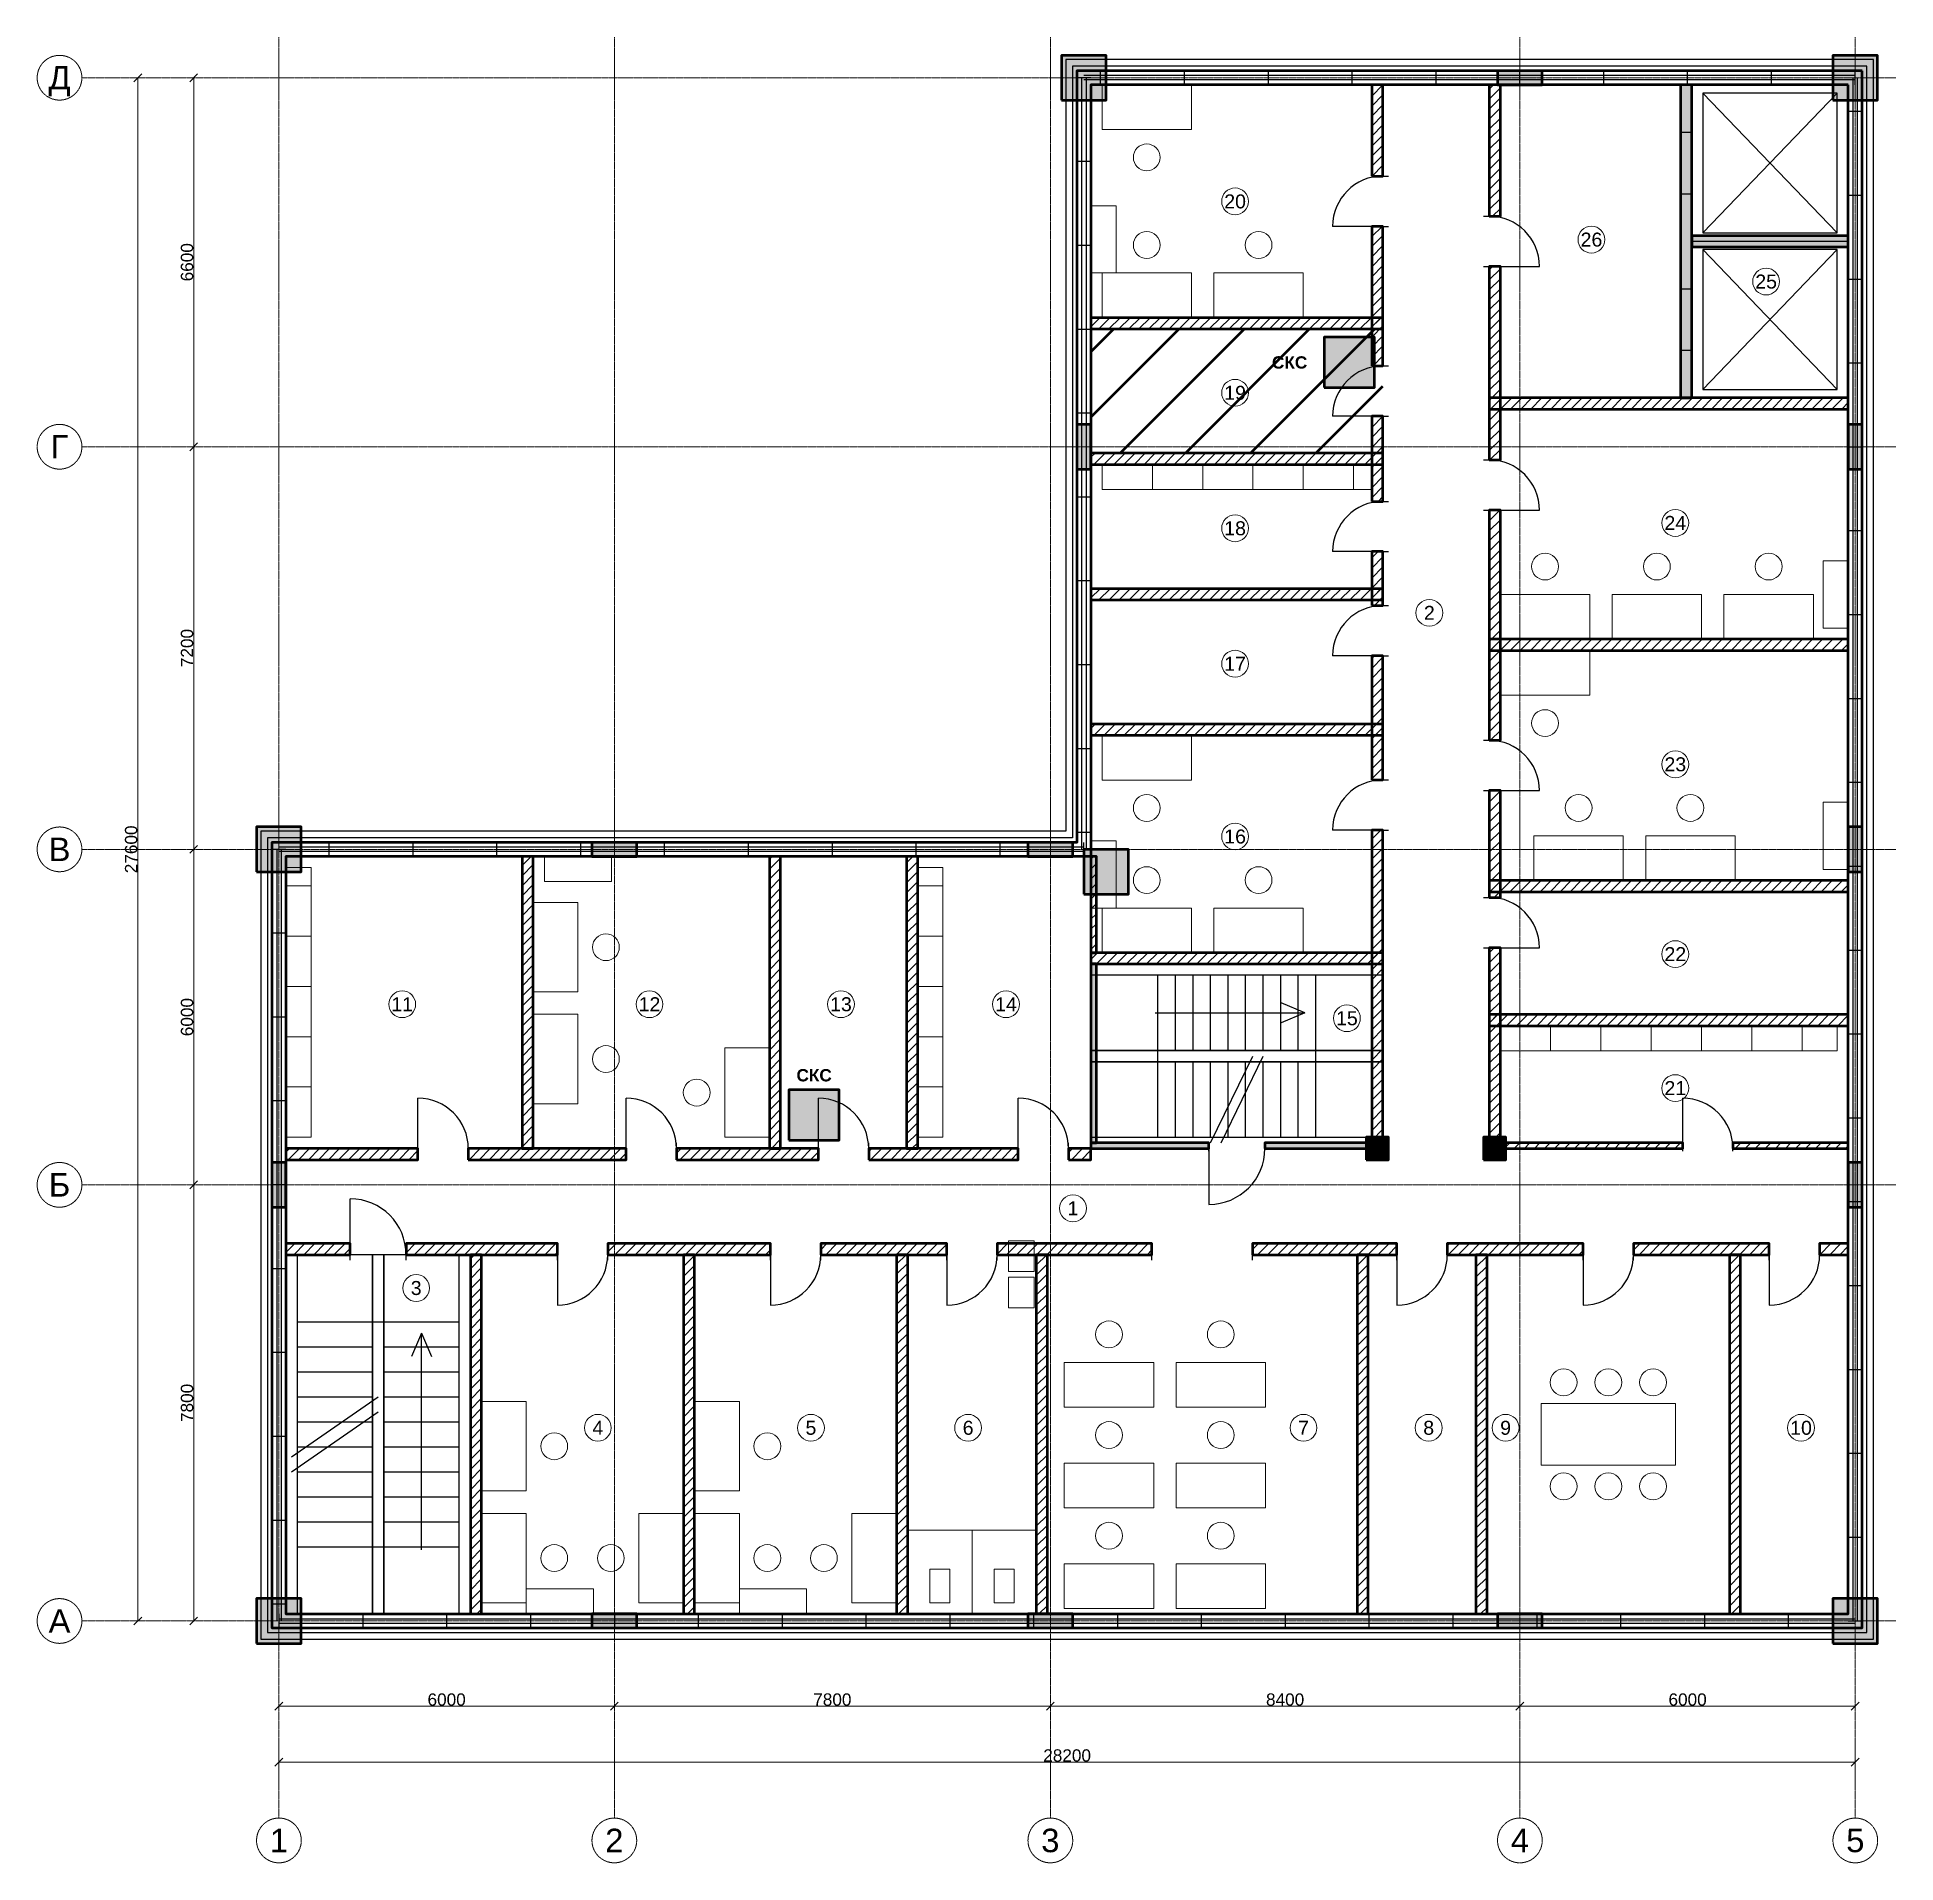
# Model space of a CAD drawing. Header units: millimetres. Extents: x -4325 to 28925, y -4325 to 28325.
import ezdxf
from ezdxf.enums import TextEntityAlignment as Align

# ---------------------------------------------------------------- set-up
doc = ezdxf.new("R2010")
doc.units = ezdxf.units.MM
doc.linetypes.add('CENTER2', pattern=[2.541, 1.587, -0.318, 0.318, -0.318])
for name, color, linetype, lineweight in [('A-ANNO-ROOM', 7, 'CONTINUOUS', 18), ('A-DIMS', 8, 'CONTINUOUS', 13), ('A-DOOR', 3, 'CONTINUOUS', 25), ('A-ELEV', 7, 'CONTINUOUS', 25), ('A-FACADE-PANEL', 8, 'CONTINUOUS', 25), ('A-FURN', 8, 'CONTINUOUS', 18), ('A-GLAZ-RIBBON', 5, 'CONTINUOUS', 25), ('A-GRID', 8, 'CENTER2', 13), ('A-HATCH', 9, 'CONTINUOUS', 9), ('A-OUTLINE', 7, 'CONTINUOUS', 50), ('A-SANI', 8, 'CONTINUOUS', 18), ('A-STAIR', 7, 'CONTINUOUS', 25), ('A-WALL-BLOCK', 9, 'CONTINUOUS', 50), ('A-WALL-RC', 7, 'CONTINUOUS', 50), ('E-SCS-RISER', 1, 'CONTINUOUS', 50), ('E-SERVER-ROOM', 1, 'CONTINUOUS', 50)]:
    doc.layers.add(name, color=color, linetype=linetype, lineweight=lineweight)
doc.styles.add('Arial-Bold', font='arialbd.ttf')
doc.styles.get("Standard").update_dxf_attribs({"font": 'arial.ttf'})

msp = doc.modelspace()

# ---------------------------------------------------------------- hatches: boundary and pattern name
at = {"layer": 'A-HATCH'}
h = msp.add_hatch(dxfattribs=at)
h.set_pattern_fill('ANSI31', scale=40)
h.paths.add_polyline_path([(19550, 25842), (19750, 25842), (19750, 27475), (19750, 27475), (19550, 27475), (19550, 27475)])
h = msp.add_hatch(dxfattribs=at)
h.set_pattern_fill('ANSI31', scale=40)
h.paths.add_polyline_path([(21650, 25125), (21850, 25125), (21850, 27475), (21850, 27475), (21650, 27475), (21650, 27475)])
h = msp.add_hatch(dxfattribs=at)
h.set_pattern_fill('ANSI31', scale=40)
h.paths.add_polyline_path([(19550, 22446), (19750, 22446), (19750, 24942), (19550, 24942)])
h = msp.add_hatch(dxfattribs=at)
h.set_pattern_fill('ANSI31', scale=40)
h.paths.add_polyline_path([(21650, 20766), (21850, 20766), (21850, 24225), (21650, 24225)])
h = msp.add_hatch(dxfattribs=at)
h.set_pattern_fill('ANSI31', scale=40)
h.paths.add_polyline_path([(14525, 23108), (14525, 23108), (19750, 23108), (19750, 23308), (14525, 23308), (14525, 23308)])
h = msp.add_hatch(dxfattribs=at)
h.set_pattern_fill('ANSI31', scale=40)
h.paths.add_polyline_path([(21650, 21675), (28075, 21675), (28075, 21675), (28075, 21875), (28075, 21875), (21650, 21875)])
h = msp.add_hatch(dxfattribs=at)
h.set_pattern_fill('ANSI31', scale=40)
h.paths.add_polyline_path([(19550, 20024), (19750, 20024), (19750, 21546), (19550, 21546)])
h = msp.add_hatch(dxfattribs=at)
h.set_pattern_fill('ANSI31', scale=40)
h.paths.add_polyline_path([(14525, 20685), (14525, 20685), (19750, 20685), (19750, 20885), (14525, 20885), (14525, 20885)])
h = msp.add_hatch(dxfattribs=at)
h.set_pattern_fill('ANSI31', scale=40)
h.paths.add_polyline_path([(21650, 15750), (21850, 15750), (21850, 19866), (21650, 19866)])
h = msp.add_hatch(dxfattribs=at)
h.set_pattern_fill('ANSI31', scale=40)
h.paths.add_polyline_path([(19550, 18162), (19750, 18162), (19750, 19124), (19550, 19124)])
h = msp.add_hatch(dxfattribs=at)
h.set_pattern_fill('ANSI31', scale=40)
h.paths.add_polyline_path([(14525, 18262), (14525, 18262), (19750, 18262), (19750, 18462), (14525, 18462), (14525, 18462)])
h = msp.add_hatch(dxfattribs=at)
h.set_pattern_fill('ANSI31', scale=40)
h.paths.add_polyline_path([(21650, 17358), (28075, 17358), (28075, 17358), (28075, 17558), (28075, 17558), (21650, 17558)])
h = msp.add_hatch(dxfattribs=at)
h.set_pattern_fill('ANSI31', scale=40)
h.paths.add_polyline_path([(19550, 15045), (19750, 15045), (19750, 17262), (19550, 17262)])
h = msp.add_hatch(dxfattribs=at)
h.set_pattern_fill('ANSI31', scale=40)
h.paths.add_polyline_path([(14525, 15840), (14525, 15840), (19750, 15840), (19750, 16040), (14525, 16040), (14525, 16040)])
h = msp.add_hatch(dxfattribs=at)
h.set_pattern_fill('ANSI31', scale=40)
h.paths.add_polyline_path([(21650, 12941), (21850, 12941), (21850, 14850), (21650, 14850)])
h = msp.add_hatch(dxfattribs=at)
h.set_pattern_fill('ANSI31', scale=40)
h.paths.add_polyline_path([(19550, 8450), (19750, 8450), (19750, 14145), (19550, 14145)])
h = msp.add_hatch(dxfattribs=at)
h.set_pattern_fill('ANSI31', scale=40)
h.paths.add_polyline_path([(4349, 8450), (4549, 8450), (4549, 13675), (4549, 13675), (4349, 13675), (4349, 13675)])
h = msp.add_hatch(dxfattribs=at)
h.set_pattern_fill('ANSI31', scale=40)
h.paths.add_polyline_path([(8774, 8450), (8974, 8450), (8974, 13675), (8974, 13675), (8774, 13675), (8774, 13675)])
h = msp.add_hatch(dxfattribs=at)
h.set_pattern_fill('ANSI31', scale=40)
h.paths.add_polyline_path([(11227, 8450), (11427, 8450), (11427, 13675), (11427, 13675), (11227, 13675), (11227, 13675)])
h = msp.add_hatch(dxfattribs=at)
h.set_pattern_fill('ANSI31', scale=40)
h.paths.add_polyline_path([(14525, 11950), (14625, 11950), (14625, 13675), (14625, 13675), (14525, 13675), (14525, 13675)])
h = msp.add_hatch(dxfattribs=at)
h.set_pattern_fill('ANSI31', scale=40)
h.paths.add_polyline_path([(21650, 13041), (28075, 13041), (28075, 13041), (28075, 13241), (28075, 13241), (21650, 13241)])
h = msp.add_hatch(dxfattribs=at)
h.set_pattern_fill('ANSI31', scale=40)
h.paths.add_polyline_path([(21650, 8450), (21850, 8450), (21850, 12041), (21650, 12041)])
h = msp.add_hatch(dxfattribs=at)
h.set_pattern_fill('ANSI31', scale=40)
h.paths.add_polyline_path([(14525, 11750), (19750, 11750), (19750, 11950), (14525, 11950)])
h = msp.add_hatch(dxfattribs=at)
h.set_pattern_fill('ANSI31', scale=40)
h.paths.add_polyline_path([(21650, 10646), (28075, 10646), (28075, 10646), (28075, 10846), (28075, 10846), (21650, 10846)])
h = msp.add_hatch(dxfattribs=at)
h.set_pattern_fill('ANSI31', scale=40)
h.paths.add_polyline_path([(125, 8250), (125, 8250), (2487, 8250), (2487, 8450), (125, 8450), (125, 8450)])
h = msp.add_hatch(dxfattribs=at)
h.set_pattern_fill('ANSI31', scale=40)
h.paths.add_polyline_path([(3387, 8250), (6212, 8250), (6212, 8450), (3387, 8450)])
h = msp.add_hatch(dxfattribs=at)
h.set_pattern_fill('ANSI31', scale=40)
h.paths.add_polyline_path([(7112, 8250), (9650, 8250), (9650, 8450), (7112, 8450)])
h = msp.add_hatch(dxfattribs=at)
h.set_pattern_fill('ANSI31', scale=40)
h.paths.add_polyline_path([(10550, 8250), (13226, 8250), (13226, 8450), (10550, 8450)])
h = msp.add_hatch(dxfattribs=at)
h.set_pattern_fill('ANSI31', scale=40)
h.paths.add_polyline_path([(14126, 8250), (14525, 8250), (14525, 8450), (14126, 8450)])
h = msp.add_hatch(dxfattribs=at)
h.set_pattern_fill('ANSI31', scale=40)
h.paths.add_polyline_path([(21850, 8450), (25112, 8450), (25112, 8550), (21850, 8550)])
h = msp.add_hatch(dxfattribs=at)
h.set_pattern_fill('ANSI31', scale=40)
h.paths.add_polyline_path([(26012, 8450), (28075, 8450), (28075, 8450), (28075, 8550), (28075, 8550), (26012, 8550)])
h = msp.add_hatch(dxfattribs=at)
h.set_pattern_fill('ANSI31', scale=40)
h.paths.add_polyline_path([(125, 6550), (125, 6550), (1275, 6550), (1275, 6750), (125, 6750), (125, 6750)])
h = msp.add_hatch(dxfattribs=at)
h.set_pattern_fill('ANSI31', scale=40)
h.paths.add_polyline_path([(2275, 6550), (4981, 6550), (4981, 6750), (2275, 6750)])
h = msp.add_hatch(dxfattribs=at)
h.set_pattern_fill('ANSI31', scale=40)
h.paths.add_polyline_path([(5881, 6550), (8793, 6550), (8793, 6750), (5881, 6750)])
h = msp.add_hatch(dxfattribs=at)
h.set_pattern_fill('ANSI31', scale=40)
h.paths.add_polyline_path([(9693, 6550), (11949, 6550), (11949, 6750), (9693, 6750)])
h = msp.add_hatch(dxfattribs=at)
h.set_pattern_fill('ANSI31', scale=40)
h.paths.add_polyline_path([(12849, 6550), (15618, 6550), (15618, 6750), (12849, 6750)])
h = msp.add_hatch(dxfattribs=at)
h.set_pattern_fill('ANSI31', scale=40)
h.paths.add_polyline_path([(17418, 6550), (20001, 6550), (20001, 6750), (17418, 6750)])
h = msp.add_hatch(dxfattribs=at)
h.set_pattern_fill('ANSI31', scale=40)
h.paths.add_polyline_path([(20901, 6550), (23332, 6550), (23332, 6750), (20901, 6750)])
h = msp.add_hatch(dxfattribs=at)
h.set_pattern_fill('ANSI31', scale=40)
h.paths.add_polyline_path([(24232, 6550), (26662, 6550), (26662, 6750), (24232, 6750)])
h = msp.add_hatch(dxfattribs=at)
h.set_pattern_fill('ANSI31', scale=40)
h.paths.add_polyline_path([(27562, 6550), (28075, 6550), (28075, 6550), (28075, 6750), (28075, 6750), (27562, 6750)])
h = msp.add_hatch(dxfattribs=at)
h.set_pattern_fill('ANSI31', scale=40)
h.paths.add_polyline_path([(3425, 125), (3625, 125), (3625, 125), (3625, 6550), (3425, 6550), (3425, 125)])
h = msp.add_hatch(dxfattribs=at)
h.set_pattern_fill('ANSI31', scale=40)
h.paths.add_polyline_path([(7237, 125), (7437, 125), (7437, 125), (7437, 6550), (7237, 6550), (7237, 125)])
h = msp.add_hatch(dxfattribs=at)
h.set_pattern_fill('ANSI31', scale=40)
h.paths.add_polyline_path([(11049, 125), (11249, 125), (11249, 125), (11249, 6550), (11049, 6550), (11049, 125)])
h = msp.add_hatch(dxfattribs=at)
h.set_pattern_fill('ANSI31', scale=40)
h.paths.add_polyline_path([(13549, 125), (13749, 125), (13749, 125), (13749, 6550), (13549, 6550), (13549, 125)])
h = msp.add_hatch(dxfattribs=at)
h.set_pattern_fill('ANSI31', scale=40)
h.paths.add_polyline_path([(19288, 125), (19488, 125), (19488, 125), (19488, 6550), (19288, 6550), (19288, 125)])
h = msp.add_hatch(dxfattribs=at)
h.set_pattern_fill('ANSI31', scale=40)
h.paths.add_polyline_path([(21414, 125), (21614, 125), (21614, 125), (21614, 6550), (21414, 6550), (21414, 125)])
h = msp.add_hatch(dxfattribs=at)
h.set_pattern_fill('ANSI31', scale=40)
h.paths.add_polyline_path([(25949, 125), (26149, 125), (26149, 125), (26149, 6550), (25949, 6550), (25949, 125)])
at = {"layer": 'A-WALL-RC'}
h = msp.add_hatch(color=7, dxfattribs=at)
h.dxf.hatch_style = 1
h.paths.add_polyline_path([(14000, 27200), (14800, 27200), (14800, 28000), (14000, 28000)])
h = msp.add_hatch(color=7, dxfattribs=at)
h.dxf.hatch_style = 1
h.paths.add_polyline_path([(27800, 27200), (28600, 27200), (28600, 28000), (27800, 28000)])
h = msp.add_hatch(color=7, dxfattribs=at)
h.dxf.hatch_style = 1
h.paths.add_polyline_path([(21800, 27475), (22600, 27475), (22600, 27725), (21800, 27725)])
h = msp.add_hatch(color=7, dxfattribs=at)
h.dxf.hatch_style = 1
h.paths.add_polyline_path([(25075, 21875), (25275, 21875), (25275, 27475), (25275, 27475), (25075, 27475), (25075, 27475)])
h = msp.add_hatch(color=7, dxfattribs=at)
h.dxf.hatch_style = 1
h.paths.add_polyline_path([(25275, 24575), (28075, 24575), (28075, 24575), (28075, 24775), (28075, 24775), (25275, 24775)])
h = msp.add_hatch(color=7, dxfattribs=at)
h.dxf.hatch_style = 1
h.paths.add_polyline_path([(14275, 20600), (14525, 20600), (14525, 21400), (14275, 21400)])
h = msp.add_hatch(color=7, dxfattribs=at)
h.dxf.hatch_style = 1
h.paths.add_polyline_path([(28075, 20600), (28325, 20600), (28325, 21400), (28075, 21400)])
h = msp.add_hatch(color=7, dxfattribs=at)
h.dxf.hatch_style = 1
h.paths.add_polyline_path([(-400, 13400), (400, 13400), (400, 14200), (-400, 14200)])
h = msp.add_hatch(color=7, dxfattribs=at)
h.dxf.hatch_style = 1
h.paths.add_polyline_path([(28075, 13400), (28325, 13400), (28325, 14200), (28075, 14200)])
h = msp.add_hatch(color=7, dxfattribs=at)
h.dxf.hatch_style = 1
h.paths.add_polyline_path([(5600, 13675), (6400, 13675), (6400, 13925), (5600, 13925)])
h = msp.add_hatch(color=7, dxfattribs=at)
h.dxf.hatch_style = 1
h.paths.add_polyline_path([(13400, 13675), (14200, 13675), (14200, 13925), (13400, 13925)])
h = msp.add_hatch(color=7, dxfattribs=at)
h.dxf.hatch_style = 1
h.paths.add_polyline_path([(14400, 13000), (15200, 13000), (15200, 13800), (14400, 13800)])
h = msp.add_hatch(color=7, dxfattribs=at)
h.dxf.hatch_style = 1
h.paths.add_polyline_path([(14525, 8550), (14625, 8550), (14625, 11750), (14525, 11750)])
h = msp.add_hatch(color=7, dxfattribs=at)
h.dxf.hatch_style = 1
h.paths.add_polyline_path([(19450, 8250), (19850, 8250), (19850, 8650), (19450, 8650)])
h = msp.add_hatch(color=7, dxfattribs=at)
h.dxf.hatch_style = 1
h.paths.add_polyline_path([(21550, 8250), (21950, 8250), (21950, 8650), (21550, 8650)])
h = msp.add_hatch(color=7, dxfattribs=at)
h.dxf.hatch_style = 1
h.paths.add_polyline_path([(14525, 8450), (16638, 8450), (16638, 8550), (14525, 8550)])
h = msp.add_hatch(color=7, dxfattribs=at)
h.dxf.hatch_style = 1
h.paths.add_polyline_path([(17638, 8450), (19550, 8450), (19550, 8550), (17638, 8550)])
h = msp.add_hatch(color=7, dxfattribs=at)
h.dxf.hatch_style = 1
h.paths.add_polyline_path([(-125, 7400), (125, 7400), (125, 8200), (-125, 8200)])
h = msp.add_hatch(color=7, dxfattribs=at)
h.dxf.hatch_style = 1
h.paths.add_polyline_path([(28075, 7400), (28325, 7400), (28325, 8200), (28075, 8200)])
h = msp.add_hatch(color=7, dxfattribs=at)
h.dxf.hatch_style = 1
h.paths.add_polyline_path([(-400, -400), (400, -400), (400, 400), (-400, 400)])
h = msp.add_hatch(color=7, dxfattribs=at)
h.dxf.hatch_style = 1
h.paths.add_polyline_path([(27800, -400), (28600, -400), (28600, 400), (27800, 400)])
h = msp.add_hatch(color=7, dxfattribs=at)
h.dxf.hatch_style = 1
h.paths.add_polyline_path([(5600, -125), (6400, -125), (6400, 125), (5600, 125)])
h = msp.add_hatch(color=7, dxfattribs=at)
h.dxf.hatch_style = 1
h.paths.add_polyline_path([(13400, -125), (14200, -125), (14200, 125), (13400, 125)])
h = msp.add_hatch(color=7, dxfattribs=at)
h.dxf.hatch_style = 1
h.paths.add_polyline_path([(21800, -125), (22600, -125), (22600, 125), (21800, 125)])
at = {"layer": 'E-SCS-RISER'}
h = msp.add_hatch(color=7, dxfattribs=at)
h.dxf.hatch_style = 1
h.paths.add_polyline_path([(18700, 22058), (19600, 22058), (19600, 22958), (18700, 22958)])
h = msp.add_hatch(color=7, dxfattribs=at)
h.dxf.hatch_style = 1
h.paths.add_polyline_path([(9124, 8600), (10024, 8600), (10024, 9500), (9124, 9500)])
at = {"layer": 'E-SERVER-ROOM'}
h = msp.add_hatch(dxfattribs=at)
h.set_pattern_fill('ANSI31', scale=260)
h.paths.add_polyline_path([(14525, 20885), (19750, 20885), (19750, 23108), (14525, 23108)])

# ---------------------------------------------------------------- linework, layer by layer
at = {"layer": 'A-ANNO-ROOM'}
for centre in [(17105, 25388), (23480, 24705), (26605, 23955), (17105, 21965), (17105, 19542), (24980, 19638), (20580, 18030), (17105, 17120), (24980, 15321), (17105, 14030), (24980, 11926), (2205, 11030), (6629, 11030), (10054, 11030), (13007, 11030), (19105, 10780), (24980, 9530), (14205, 7380), (2455, 5955), (5705, 3455), (9517, 3455), (12329, 3455), (18329, 3455), (20568, 3455), (21944, 3455), (27229, 3455)]:
    msp.add_circle(centre, 240, dxfattribs=at)
at = {"layer": 'A-DIMS'}
for p, q in [((-2596, 27529), (-2454, 27671)), ((-2525, 0), (-2525, 27600)), ((-1596, 27529), (-1454, 27671)), ((-1525, 21000), (-1525, 27600)), ((-1596, 20929), (-1454, 21071)), ((-1596, 20929), (-1454, 21071)), ((-1525, 13800), (-1525, 21000)), ((-1596, 13729), (-1454, 13871)), ((-1596, 13729), (-1454, 13871)), ((-1525, 7800), (-1525, 13800)), ((-1596, 7729), (-1454, 7871)), ((-1596, 7729), (-1454, 7871)), ((-1525, 0), (-1525, 7800)), ((-2596, -71), (-2454, 71)), ((-1596, -71), (-1454, 71)), ((-71, -1596), (71, -1454)), ((0, -1525), (6000, -1525)), ((5929, -1596), (6071, -1454)), ((5929, -1596), (6071, -1454)), ((6000, -1525), (13800, -1525)), ((13729, -1596), (13871, -1454)), ((13729, -1596), (13871, -1454)), ((13800, -1525), (22200, -1525)), ((22129, -1596), (22271, -1454)), ((22129, -1596), (22271, -1454)), ((22200, -1525), (28200, -1525)), ((28129, -1596), (28271, -1454)), ((-71, -2596), (71, -2454)), ((0, -2525), (28200, -2525)), ((28129, -2596), (28271, -2454))]:
    msp.add_line(p, q, dxfattribs=at)
at = {"layer": 'A-DOOR'}
for p, q in [((25075, 26625), (25275, 26625)), ((19650, 25842), (19850, 25842)), ((25075, 25525), (25275, 25525)), ((19750, 24942), (18850, 24942)), ((19650, 24942), (19850, 24942)), ((21550, 25125), (21750, 25125)), ((21550, 24225), (21750, 24225)), ((21650, 24225), (22550, 24225)), ((25075, 23825), (25275, 23825)), ((25075, 22725), (25275, 22725)), ((19650, 22446), (19850, 22446)), ((19750, 21546), (18850, 21546)), ((19650, 21546), (19850, 21546)), ((21550, 20766), (21750, 20766)), ((19650, 20024), (19850, 20024)), ((21550, 19866), (21750, 19866)), ((21650, 19866), (22550, 19866)), ((19750, 19124), (18850, 19124)), ((19650, 19124), (19850, 19124)), ((19650, 18162), (19850, 18162)), ((19750, 17262), (18850, 17262)), ((19650, 17262), (19850, 17262)), ((21550, 15750), (21750, 15750)), ((19650, 15045), (19850, 15045)), ((21550, 14850), (21750, 14850)), ((21650, 14850), (22550, 14850)), ((19750, 14145), (18850, 14145)), ((19650, 14145), (19850, 14145)), ((21550, 12941), (21750, 12941)), ((21550, 12041), (21750, 12041)), ((21650, 12041), (22550, 12041)), ((2487, 8450), (2487, 9350)), ((6212, 8450), (6212, 9350)), ((9650, 8450), (9650, 9350)), ((13226, 8450), (13226, 9350)), ((25112, 8450), (25112, 9350)), ((2487, 8350), (2487, 8550)), ((3387, 8350), (3387, 8550)), ((6212, 8350), (6212, 8550)), ((7112, 8350), (7112, 8550)), ((9650, 8350), (9650, 8550)), ((10550, 8350), (10550, 8550)), ((13226, 8350), (13226, 8550)), ((14126, 8350), (14126, 8550)), ((16638, 8400), (16638, 8500)), ((16638, 8450), (16638, 7450)), ((17638, 8400), (17638, 8500)), ((25112, 8400), (25112, 8500)), ((26012, 8400), (26012, 8500)), ((1275, 6550), (1275, 7550)), ((1275, 6450), (1275, 6650)), ((2275, 6450), (2275, 6650)), ((4981, 6450), (4981, 6650)), ((5881, 6450), (5881, 6650)), ((8793, 6450), (8793, 6650)), ((9693, 6450), (9693, 6650)), ((11949, 6450), (11949, 6650)), ((12849, 6450), (12849, 6650)), ((15618, 6450), (15618, 6650)), ((17418, 6450), (17418, 6650)), ((20001, 6450), (20001, 6650)), ((20901, 6450), (20901, 6650)), ((23332, 6450), (23332, 6650)), ((24232, 6450), (24232, 6650)), ((26662, 6450), (26662, 6650)), ((27562, 6450), (27562, 6650)), ((4981, 6550), (4981, 5650)), ((8793, 6550), (8793, 5650)), ((11949, 6550), (11949, 5650)), ((20001, 6550), (20001, 5650)), ((23332, 6550), (23332, 5650)), ((26662, 6550), (26662, 5650))]:
    msp.add_line(p, q, dxfattribs=at)
for centre, radius, start, end in [((19750, 24942), 900, 90, 180), ((21650, 24225), 900, 0, 90), ((19750, 21546), 900, 90, 180), ((21650, 19866), 900, 0, 90), ((19750, 19124), 900, 90, 180), ((19750, 17262), 900, 90, 180), ((21650, 14850), 900, 0, 90), ((19750, 14145), 900, 90, 180), ((21650, 12041), 900, 0, 90), ((2487, 8450), 900, 0, 90), ((6212, 8450), 900, 0, 90), ((9650, 8450), 900, 0, 90), ((13226, 8450), 900, 0, 90), ((25112, 8450), 900, 0, 90), ((16638, 8450), 1000, -90, 0), ((1275, 6550), 1000, 0, 90), ((4981, 6550), 900, -90, 0), ((8793, 6550), 900, -90, 0), ((11949, 6550), 900, -90, 0), ((20001, 6550), 900, -90, 0), ((23332, 6550), 900, -90, 0), ((26662, 6550), 900, -90, 0)]:
    msp.add_arc(centre, radius, start, end, dxfattribs=at)
at = {"layer": 'A-ELEV'}
for p, q in [((25475, 24825), (27875, 27325)), ((25475, 27325), (27875, 24825)), ((25275, 24675), (28075, 24675)), ((25475, 22025), (27875, 24525)), ((25475, 24525), (27875, 22025))]:
    msp.add_line(p, q, dxfattribs=at)
for points in [[(25475, 24825), (27875, 24825), (27875, 27325), (25475, 27325)], [(25475, 22025), (27875, 22025), (27875, 24525), (25475, 24525)]]:
    msp.add_lwpolyline(points, close=True, dxfattribs=at)
at = {"layer": 'A-FACADE-PANEL'}
for points in [[(28525, 27925), (14075, 27925), (14075, 14125), (-325, 14125), (-325, -325), (28525, -325)], [(28405, 27805), (14195, 27805), (14195, 14005), (-205, 14005), (-205, -205), (28405, -205)]]:
    msp.add_lwpolyline(points, close=True, dxfattribs=at)
at = {"layer": 'A-FURN'}
for p, q in [((15625, 20235), (15625, 20685)), ((16525, 20235), (16525, 20685)), ((17425, 20235), (17425, 20685)), ((18325, 20235), (18325, 20685)), ((19225, 20235), (19225, 20685)), ((125, 13150), (575, 13150)), ((11427, 13150), (11877, 13150)), ((125, 12250), (575, 12250)), ((11427, 12250), (11877, 12250)), ((125, 11350), (575, 11350)), ((11427, 11350), (11877, 11350)), ((22750, 10196), (22750, 10646)), ((23650, 10196), (23650, 10646)), ((24550, 10196), (24550, 10646)), ((25450, 10196), (25450, 10646)), ((26350, 10196), (26350, 10646)), ((27250, 10196), (27250, 10646)), ((125, 10450), (575, 10450)), ((11427, 10450), (11877, 10450)), ((125, 9550), (575, 9550)), ((11427, 9550), (11877, 9550))]:
    msp.add_line(p, q, dxfattribs=at)
for points in [[(14725, 26675), (16325, 26675), (16325, 27475), (14725, 27475)], [(14525, 24108), (14975, 24108), (14975, 25308), (14525, 25308)], [(14725, 23308), (16325, 23308), (16325, 24108), (14725, 24108)], [(16725, 23308), (18325, 23308), (18325, 24108), (16725, 24108)], [(14725, 20235), (19550, 20235), (19550, 20685), (14725, 20685)], [(27625, 17758), (28075, 17758), (28075, 18958), (27625, 18958)], [(21850, 17558), (23450, 17558), (23450, 18358), (21850, 18358)], [(23850, 17558), (25450, 17558), (25450, 18358), (23850, 18358)], [(25850, 17558), (27450, 17558), (27450, 18358), (25850, 18358)], [(21850, 16558), (23450, 16558), (23450, 17358), (21850, 17358)], [(14725, 15040), (16325, 15040), (16325, 15840), (14725, 15840)], [(27625, 13441), (28075, 13441), (28075, 14641), (27625, 14641)], [(22450, 13241), (24050, 13241), (24050, 14041), (22450, 14041)], [(24450, 13241), (26050, 13241), (26050, 14041), (24450, 14041)], [(4749, 13225), (5949, 13225), (5949, 13675), (4749, 13675)], [(14525, 12750), (14975, 12750), (14975, 13950), (14525, 13950)], [(125, 8650), (575, 8650), (575, 13475), (125, 13475)], [(11427, 8650), (11877, 8650), (11877, 13475), (11427, 13475)], [(4549, 11250), (5349, 11250), (5349, 12850), (4549, 12850)], [(14725, 11950), (16325, 11950), (16325, 12750), (14725, 12750)], [(16725, 11950), (18325, 11950), (18325, 12750), (16725, 12750)], [(4549, 9250), (5349, 9250), (5349, 10850), (4549, 10850)], [(21850, 10196), (27875, 10196), (27875, 10646), (21850, 10646)], [(7974, 8650), (8774, 8650), (8774, 10250), (7974, 10250)], [(14049, 3825), (15649, 3825), (15649, 4625), (14049, 4625)], [(16049, 3825), (17649, 3825), (17649, 4625), (16049, 4625)], [(3625, 2325), (4425, 2325), (4425, 3925), (3625, 3925)], [(7437, 2325), (8237, 2325), (8237, 3925), (7437, 3925)], [(22582, 2788), (24982, 2788), (24982, 3888), (22582, 3888)], [(14049, 2025), (15649, 2025), (15649, 2825), (14049, 2825)], [(16049, 2025), (17649, 2025), (17649, 2825), (16049, 2825)], [(3625, 325), (4425, 325), (4425, 1925), (3625, 1925)], [(6437, 325), (7237, 325), (7237, 1925), (6437, 1925)], [(7437, 325), (8237, 325), (8237, 1925), (7437, 1925)], [(10249, 325), (11049, 325), (11049, 1925), (10249, 1925)], [(14049, 225), (15649, 225), (15649, 1025), (14049, 1025)], [(16049, 225), (17649, 225), (17649, 1025), (16049, 1025)], [(4425, 125), (5625, 125), (5625, 575), (4425, 575)], [(8237, 125), (9437, 125), (9437, 575), (8237, 575)]]:
    msp.add_lwpolyline(points, close=True, dxfattribs=at)
for centre in [(15525, 26175), (15525, 24608), (17525, 24608), (22650, 18858), (24650, 18858), (26650, 18858), (22650, 16058), (15525, 14540), (23250, 14541), (25250, 14541), (15525, 13250), (17525, 13250), (5849, 12050), (5849, 10050), (7474, 9450), (14849, 5125), (16849, 5125), (22982, 4268), (23782, 4268), (24582, 4268), (4925, 3125), (8737, 3125), (14849, 3325), (16849, 3325), (22982, 2408), (23782, 2408), (24582, 2408), (14849, 1525), (16849, 1525), (4925, 1125), (5937, 1125), (8737, 1125), (9749, 1125)]:
    msp.add_circle(centre, 240, dxfattribs=at)
at = {"layer": 'A-GLAZ-RIBBON'}
for p, q in [((14525, 27600), (14275, 27600)), ((14360, 27600), (14360, 13800)), ((28200, 27640), (14400, 27640)), ((14440, 27600), (14440, 13800)), ((14700, 27475), (14700, 27725)), ((16200, 27475), (16200, 27725)), ((17700, 27475), (17700, 27725)), ((19200, 27475), (19200, 27725)), ((20700, 27475), (20700, 27725)), ((22200, 27475), (22200, 27725)), ((23700, 27475), (23700, 27725)), ((25200, 27475), (25200, 27725)), ((26700, 27475), (26700, 27725)), ((28160, 0), (28160, 27600)), ((28200, 27475), (28200, 27725)), ((28240, 0), (28240, 27600)), ((28200, 27560), (14400, 27560)), ((28075, 27000), (28325, 27000)), ((14525, 26100), (14275, 26100)), ((28075, 25500), (28325, 25500)), ((14525, 24600), (14275, 24600)), ((28075, 24000), (28325, 24000)), ((14525, 23100), (14275, 23100)), ((28075, 22500), (28325, 22500)), ((14525, 21600), (14275, 21600)), ((28075, 21000), (28325, 21000)), ((14525, 20100), (14275, 20100)), ((28075, 19500), (28325, 19500)), ((14525, 18600), (14275, 18600)), ((28075, 18000), (28325, 18000)), ((14525, 17100), (14275, 17100)), ((28075, 16500), (28325, 16500)), ((14525, 15600), (14275, 15600)), ((28075, 15000), (28325, 15000)), ((14525, 14100), (14275, 14100)), ((125, 13800), (-125, 13800)), ((-40, 13800), (-40, 0)), ((14400, 13840), (0, 13840)), ((14400, 13760), (0, 13760)), ((40, 13800), (40, 0)), ((900, 13675), (900, 13925)), ((2400, 13675), (2400, 13925)), ((3900, 13675), (3900, 13925)), ((5400, 13675), (5400, 13925)), ((6900, 13675), (6900, 13925)), ((8400, 13675), (8400, 13925)), ((9900, 13675), (9900, 13925)), ((11400, 13675), (11400, 13925)), ((12900, 13675), (12900, 13925)), ((14400, 13675), (14400, 13925)), ((28075, 13500), (28325, 13500)), ((125, 12300), (-125, 12300)), ((28075, 12000), (28325, 12000)), ((125, 10800), (-125, 10800)), ((28075, 10500), (28325, 10500)), ((125, 9300), (-125, 9300)), ((28075, 9000), (28325, 9000)), ((125, 7800), (-125, 7800)), ((28075, 7500), (28325, 7500)), ((125, 6300), (-125, 6300)), ((28075, 6000), (28325, 6000)), ((125, 4800), (-125, 4800)), ((28075, 4500), (28325, 4500)), ((125, 3300), (-125, 3300)), ((28075, 3000), (28325, 3000)), ((125, 1800), (-125, 1800)), ((28075, 1500), (28325, 1500)), ((125, 300), (-125, 300)), ((0, 125), (0, -125)), ((0, 40), (28200, 40)), ((1500, 125), (1500, -125)), ((3000, 125), (3000, -125)), ((4500, 125), (4500, -125)), ((6000, 125), (6000, -125)), ((7500, 125), (7500, -125)), ((9000, 125), (9000, -125)), ((10500, 125), (10500, -125)), ((12000, 125), (12000, -125)), ((13500, 125), (13500, -125)), ((15000, 125), (15000, -125)), ((16500, 125), (16500, -125)), ((18000, 125), (18000, -125)), ((19500, 125), (19500, -125)), ((21000, 125), (21000, -125)), ((22500, 125), (22500, -125)), ((24000, 125), (24000, -125)), ((25500, 125), (25500, -125)), ((27000, 125), (27000, -125)), ((28075, 0), (28325, 0)), ((0, -40), (28200, -40))]:
    msp.add_line(p, q, dxfattribs=at)
at = {"layer": 'A-GRID'}
for p, q in [((0, -3525), (0, 28325)), ((6000, -3525), (6000, 28325)), ((13800, -3525), (13800, 28325)), ((22200, -3525), (22200, 28325)), ((28200, -3525), (28200, 28325)), ((-3525, 27600), (28925, 27600)), ((-3525, 21000), (28925, 21000)), ((-3525, 13800), (28925, 13800)), ((-3525, 7800), (28925, 7800)), ((-3525, 0), (28925, 0))]:
    msp.add_line(p, q, dxfattribs=at)
for centre in [(-3925, 27600), (-3925, 21000), (-3925, 13800), (-3925, 7800), (-3925, 0), (0, -3925), (6000, -3925), (13800, -3925), (22200, -3925), (28200, -3925)]:
    msp.add_circle(centre, 400, dxfattribs=at)
at = {"layer": 'A-OUTLINE'}
for points in [[(28325, 27725), (14275, 27725), (14275, 13925), (-125, 13925), (-125, -125), (28325, -125)], [(28075, 27475), (14525, 27475), (14525, 13675), (125, 13675), (125, 125), (28075, 125)]]:
    msp.add_lwpolyline(points, close=True, dxfattribs=at)
at = {"layer": 'A-SANI'}
for points in [[(13049, 6250), (13509, 6250), (13509, 6800), (13049, 6800)], [(13049, 5600), (13509, 5600), (13509, 6150), (13049, 6150)], [(11249, 125), (12399, 125), (12399, 1625), (11249, 1625)], [(12399, 125), (13549, 125), (13549, 1625), (12399, 1625)], [(11644, 325), (12004, 325), (12004, 925), (11644, 925)], [(12794, 325), (13154, 325), (13154, 925), (12794, 925)]]:
    msp.add_lwpolyline(points, close=True, dxfattribs=at)
at = {"layer": 'A-STAIR'}
for p, q in [((15725, 8650), (15725, 11550)), ((16039, 10200), (16039, 11550)), ((16353, 10200), (16353, 11550)), ((16667, 10200), (16667, 11550)), ((16981, 10200), (16981, 11550)), ((17294, 10200), (17294, 11550)), ((17608, 10200), (17608, 11550)), ((17922, 10200), (17922, 11550)), ((18236, 10200), (18236, 11550)), ((18550, 10200), (18550, 11550)), ((18550, 8650), (18550, 11550)), ((18350, 10875), (17930, 11055)), ((15675, 10875), (18350, 10875)), ((18350, 10875), (17930, 10695)), ((16039, 8650), (16039, 10000)), ((16353, 8650), (16353, 10000)), ((16667, 8550), (17420, 10100)), ((16667, 8650), (16667, 10000)), ((16855, 8550), (17608, 10100)), ((16981, 8650), (16981, 10000)), ((17294, 8650), (17294, 10000)), ((17608, 8650), (17608, 10000)), ((17922, 8650), (17922, 10000)), ((18236, 8650), (18236, 10000)), ((18550, 8650), (18550, 10000)), ((325, 5350), (1675, 5350)), ((325, 5350), (3225, 5350)), ((1875, 5350), (3225, 5350)), ((2550, 5150), (2370, 4730)), ((2550, 1275), (2550, 5150)), ((2550, 5150), (2730, 4730)), ((325, 4903), (1675, 4903)), ((1875, 4903), (3225, 4903)), ((325, 4456), (1675, 4456)), ((1875, 4456), (3225, 4456)), ((225, 2935), (1775, 4008)), ((325, 4008), (1675, 4008)), ((1875, 4008), (3225, 4008)), ((225, 2667), (1775, 3740)), ((325, 3561), (1675, 3561)), ((1875, 3561), (3225, 3561)), ((325, 3114), (1675, 3114)), ((1875, 3114), (3225, 3114)), ((325, 2667), (1675, 2667)), ((1875, 2667), (3225, 2667)), ((325, 2219), (1675, 2219)), ((1875, 2219), (3225, 2219)), ((325, 1772), (1675, 1772)), ((1875, 1772), (3225, 1772)), ((325, 1325), (3225, 1325))]:
    msp.add_line(p, q, dxfattribs=at)
for points in [[(14525, 10200), (19750, 10200), (19750, 11550), (14525, 11550)], [(14525, 10000), (19750, 10000), (19750, 10200), (14525, 10200)], [(14525, 8650), (19750, 8650), (19750, 10000), (14525, 10000)], [(325, 125), (1675, 125), (1675, 6550), (325, 6550)], [(1675, 125), (1875, 125), (1875, 6550), (1675, 6550)], [(1875, 125), (3225, 125), (3225, 6550), (1875, 6550)]]:
    msp.add_lwpolyline(points, close=True, dxfattribs=at)
at = {"layer": 'A-WALL-BLOCK'}
for points in [[(19550, 25842), (19750, 25842), (19750, 27475), (19750, 27475), (19550, 27475), (19550, 27475)], [(21650, 25125), (21850, 25125), (21850, 27475), (21850, 27475), (21650, 27475), (21650, 27475)], [(19550, 22446), (19750, 22446), (19750, 24942), (19550, 24942)], [(21650, 20766), (21850, 20766), (21850, 24225), (21650, 24225)], [(14525, 23108), (14525, 23108), (19750, 23108), (19750, 23308), (14525, 23308), (14525, 23308)], [(21650, 21675), (28075, 21675), (28075, 21675), (28075, 21875), (28075, 21875), (21650, 21875)], [(19550, 20024), (19750, 20024), (19750, 21546), (19550, 21546)], [(14525, 20685), (14525, 20685), (19750, 20685), (19750, 20885), (14525, 20885), (14525, 20885)], [(21650, 15750), (21850, 15750), (21850, 19866), (21650, 19866)], [(19550, 18162), (19750, 18162), (19750, 19124), (19550, 19124)], [(14525, 18262), (14525, 18262), (19750, 18262), (19750, 18462), (14525, 18462), (14525, 18462)], [(21650, 17358), (28075, 17358), (28075, 17358), (28075, 17558), (28075, 17558), (21650, 17558)], [(19550, 15045), (19750, 15045), (19750, 17262), (19550, 17262)], [(14525, 15840), (14525, 15840), (19750, 15840), (19750, 16040), (14525, 16040), (14525, 16040)], [(21650, 12941), (21850, 12941), (21850, 14850), (21650, 14850)], [(19550, 8450), (19750, 8450), (19750, 14145), (19550, 14145)], [(4349, 8450), (4549, 8450), (4549, 13675), (4549, 13675), (4349, 13675), (4349, 13675)], [(8774, 8450), (8974, 8450), (8974, 13675), (8974, 13675), (8774, 13675), (8774, 13675)], [(11227, 8450), (11427, 8450), (11427, 13675), (11427, 13675), (11227, 13675), (11227, 13675)], [(14525, 11950), (14625, 11950), (14625, 13675), (14625, 13675), (14525, 13675), (14525, 13675)], [(21650, 13041), (28075, 13041), (28075, 13041), (28075, 13241), (28075, 13241), (21650, 13241)], [(21650, 8450), (21850, 8450), (21850, 12041), (21650, 12041)], [(14525, 11750), (19750, 11750), (19750, 11950), (14525, 11950)], [(21650, 10646), (28075, 10646), (28075, 10646), (28075, 10846), (28075, 10846), (21650, 10846)], [(125, 8250), (125, 8250), (2487, 8250), (2487, 8450), (125, 8450), (125, 8450)], [(3387, 8250), (6212, 8250), (6212, 8450), (3387, 8450)], [(7112, 8250), (9650, 8250), (9650, 8450), (7112, 8450)], [(10550, 8250), (13226, 8250), (13226, 8450), (10550, 8450)], [(14126, 8250), (14525, 8250), (14525, 8450), (14126, 8450)], [(21850, 8450), (25112, 8450), (25112, 8550), (21850, 8550)], [(26012, 8450), (28075, 8450), (28075, 8450), (28075, 8550), (28075, 8550), (26012, 8550)], [(125, 6550), (125, 6550), (1275, 6550), (1275, 6750), (125, 6750), (125, 6750)], [(2275, 6550), (4981, 6550), (4981, 6750), (2275, 6750)], [(5881, 6550), (8793, 6550), (8793, 6750), (5881, 6750)], [(9693, 6550), (11949, 6550), (11949, 6750), (9693, 6750)], [(12849, 6550), (15618, 6550), (15618, 6750), (12849, 6750)], [(17418, 6550), (20001, 6550), (20001, 6750), (17418, 6750)], [(20901, 6550), (23332, 6550), (23332, 6750), (20901, 6750)], [(24232, 6550), (26662, 6550), (26662, 6750), (24232, 6750)], [(27562, 6550), (28075, 6550), (28075, 6550), (28075, 6750), (28075, 6750), (27562, 6750)], [(3425, 125), (3625, 125), (3625, 125), (3625, 6550), (3425, 6550), (3425, 125)], [(7237, 125), (7437, 125), (7437, 125), (7437, 6550), (7237, 6550), (7237, 125)], [(11049, 125), (11249, 125), (11249, 125), (11249, 6550), (11049, 6550), (11049, 125)], [(13549, 125), (13749, 125), (13749, 125), (13749, 6550), (13549, 6550), (13549, 125)], [(19288, 125), (19488, 125), (19488, 125), (19488, 6550), (19288, 6550), (19288, 125)], [(21414, 125), (21614, 125), (21614, 125), (21614, 6550), (21414, 6550), (21414, 125)], [(25949, 125), (26149, 125), (26149, 125), (26149, 6550), (25949, 6550), (25949, 125)]]:
    msp.add_lwpolyline(points, close=True, dxfattribs=at)
at = {"layer": 'A-WALL-RC'}
for points in [[(14000, 27200), (14800, 27200), (14800, 28000), (14000, 28000)], [(27800, 27200), (28600, 27200), (28600, 28000), (27800, 28000)], [(21800, 27475), (22600, 27475), (22600, 27725), (21800, 27725)], [(25075, 21875), (25275, 21875), (25275, 27475), (25275, 27475), (25075, 27475), (25075, 27475)], [(25275, 24575), (28075, 24575), (28075, 24575), (28075, 24775), (28075, 24775), (25275, 24775)], [(14275, 20600), (14525, 20600), (14525, 21400), (14275, 21400)], [(28075, 20600), (28325, 20600), (28325, 21400), (28075, 21400)], [(-400, 13400), (400, 13400), (400, 14200), (-400, 14200)], [(28075, 13400), (28325, 13400), (28325, 14200), (28075, 14200)], [(5600, 13675), (6400, 13675), (6400, 13925), (5600, 13925)], [(13400, 13675), (14200, 13675), (14200, 13925), (13400, 13925)], [(14400, 13000), (15200, 13000), (15200, 13800), (14400, 13800)], [(14525, 8550), (14625, 8550), (14625, 11750), (14525, 11750)], [(19450, 8250), (19850, 8250), (19850, 8650), (19450, 8650)], [(21550, 8250), (21950, 8250), (21950, 8650), (21550, 8650)], [(14525, 8450), (16638, 8450), (16638, 8550), (14525, 8550)], [(17638, 8450), (19550, 8450), (19550, 8550), (17638, 8550)], [(-125, 7400), (125, 7400), (125, 8200), (-125, 8200)], [(28075, 7400), (28325, 7400), (28325, 8200), (28075, 8200)], [(-400, -400), (400, -400), (400, 400), (-400, 400)], [(27800, -400), (28600, -400), (28600, 400), (27800, 400)], [(5600, -125), (6400, -125), (6400, 125), (5600, 125)], [(13400, -125), (14200, -125), (14200, 125), (13400, 125)], [(21800, -125), (22600, -125), (22600, 125), (21800, 125)]]:
    msp.add_lwpolyline(points, close=True, dxfattribs=at)
at = {"layer": 'E-SCS-RISER'}
for points in [[(18700, 22058), (19600, 22058), (19600, 22958), (18700, 22958)], [(9124, 8600), (10024, 8600), (10024, 9500), (9124, 9500)]]:
    msp.add_lwpolyline(points, close=True, dxfattribs=at)

# ---------------------------------------------------------------- texts
at = {"layer": 'A-ANNO-ROOM'}
for s, p in [('20', (17105, 25388)), ('26', (23480, 24705)), ('25', (26605, 23955)), ('19', (17105, 21965)), ('18', (17105, 19542)), ('24', (24980, 19638)), ('2', (20580, 18030)), ('17', (17105, 17120)), ('23', (24980, 15321)), ('16', (17105, 14030)), ('22', (24980, 11926)), ('11', (2205, 11030)), ('12', (6629, 11030)), ('13', (10054, 11030)), ('14', (13007, 11030)), ('15', (19105, 10780)), ('21', (24980, 9530)), ('1', (14205, 7380)), ('3', (2455, 5955)), ('4', (5705, 3455)), ('5', (9517, 3455)), ('6', (12329, 3455)), ('7', (18329, 3455)), ('8', (20568, 3455)), ('9', (21944, 3455)), ('10', (27229, 3455))]:
    msp.add_text(s, height=250, dxfattribs=at).set_placement(p, align=Align.MIDDLE_CENTER)
at = {"layer": 'A-DIMS'}
for s, p in [('6600', (-1645, 24300)), ('7200', (-1645, 17400)), ('27600', (-2645, 13800)), ('6000', (-1645, 10800)), ('7800', (-1645, 3900))]:
    msp.add_text(s, height=220, rotation=90, dxfattribs=at).set_placement(p, align=Align.MIDDLE_CENTER)
for s, p in [('6000', (3000, -1405)), ('7800', (9900, -1405)), ('8400', (18000, -1405)), ('6000', (25200, -1405)), ('28200', (14100, -2405))]:
    msp.add_text(s, height=220, dxfattribs=at).set_placement(p, align=Align.MIDDLE_CENTER)
at = {"layer": 'A-GRID'}
for s, p in [('Д', (-3925, 27600)), ('Г', (-3925, 21000)), ('В', (-3925, 13800)), ('Б', (-3925, 7800)), ('А', (-3925, 0)), ('1', (0, -3925)), ('2', (6000, -3925)), ('3', (13800, -3925)), ('4', (22200, -3925)), ('5', (28200, -3925))]:
    msp.add_text(s, height=420, dxfattribs=at).set_placement(p, align=Align.MIDDLE_CENTER)
at = {"layer": 'E-SCS-RISER', "style": 'Arial-Bold'}
for p in [(18080, 22508), (9574, 9760)]:
    msp.add_text('СКС', height=220, dxfattribs=at).set_placement(p, align=Align.MIDDLE_CENTER)

doc.saveas('drawing.dxf')
